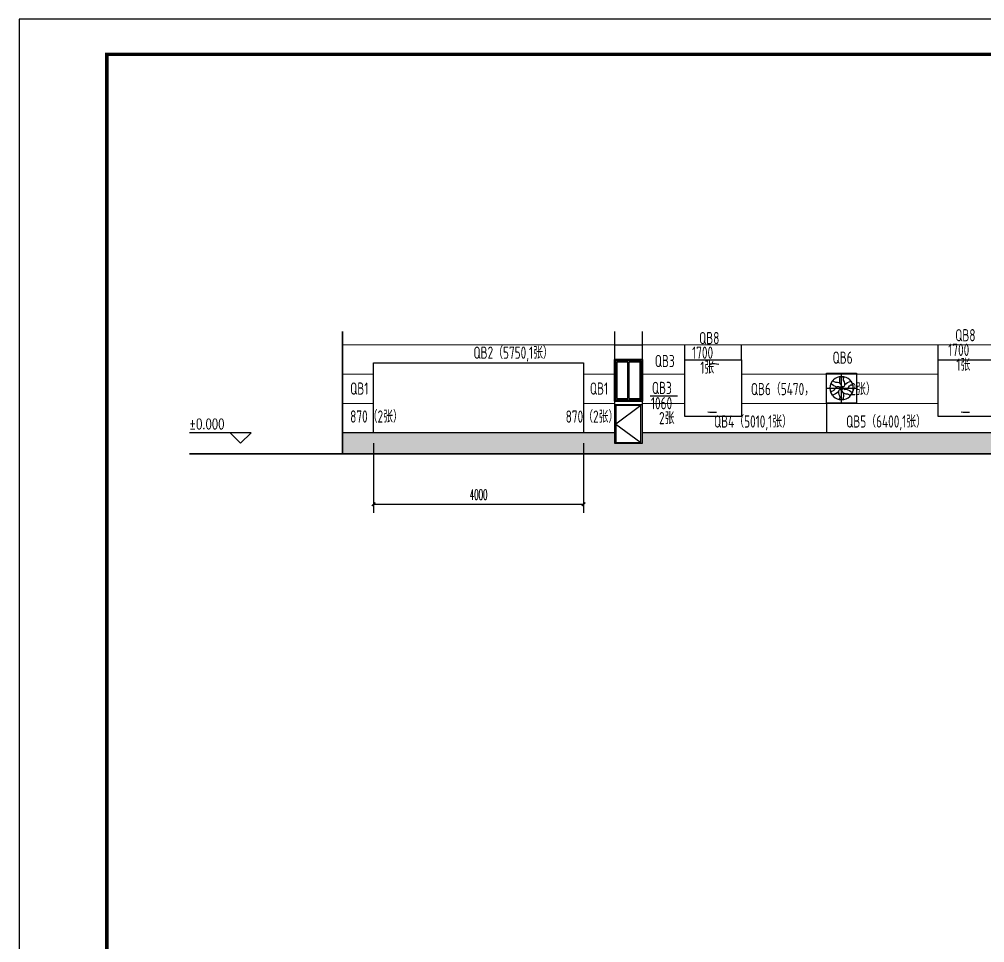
# Model space of a CAD drawing. Extents: x -472275 to 124489, y 67522 to 154054.
# Drawn here: x -472275 to -444680, y 101622 to 128031 of the extents above; entities that cross this region are included whole.
import ezdxf

# ---------------------------------------------------------------- set-up
doc = ezdxf.new("R2010")
doc.units = 0
doc.header["$LTSCALE"] = 1000
doc.header["$MEASUREMENT"] = 0
doc.linetypes.add('STRICHPUNKT', pattern=[25.4, 12.7, -6.35, 0, -6.35])
doc.layers.add('0_WALL PANEL', color=3, linetype='Continuous', lineweight=20)
for name, color, linetype in [('EM50', 253, 'Continuous'), ('MITTELLINIE', 3, 'STRICHPUNKT'), ('PUB_TEXT', 7, 'Continuous'), ('PUB_TITLE', 4, 'Continuous'), ('WALL', 7, 'Continuous'), ('建-标高', 3, 'Continuous'), ('建-立-门窗', 4, 'Continuous'), ('建-轴-标注', 3, 'Continuous')]:
    doc.layers.add(name, color=color, linetype=linetype)
doc.styles.add('_TCH_DIM_T3', font='SIMPLEX.shx', dxfattribs={"width": 0.5, "bigfont": 'GBCBIG.shx'})
doc.styles.add('A-STANDARD', font='SIMPLEX', dxfattribs={"bigfont": 'GBCBIG'})
doc.styles.add('TCCAD_Dimension', font='Tssdeng.shx', dxfattribs={"width": 0.7, "bigfont": 'hztxt.shx'})

# ---------------------------------------------------------------- blocks, each defined once
blk = doc.blocks.new('ELEVOPENINGLIB$SYSLIB$00000313')
for p, q in [((900, 2400), (0, 2400)), ((0, 2400), (0, 2000)), ((51.725, 2349.895), (51.725, 50.105)), ((848.275, 2349.895), (51.725, 2349.895)), ((848.275, 50.105), (848.275, 2349.895)), ((900, 2000), (900, 2400)), ((0, 2000), (0, 0)), ((900, 0), (900, 2000)), ((0, 0), (900, 0)), ((51.725, 50.105), (848.275, 50.105))]:
    blk.add_line(p, q)
at = {"color": 4}
for p, q in [((848.275, 2349.895), (51.725, 1200)), ((51.725, 1200), (848.275, 50.105))]:
    blk.add_line(p, q, dxfattribs=at)
blk = doc.blocks.new('ELEVOPENINGLIB$SYSLIB$00000163')
for p, q in [((0, 1500), (0, 0)), ((1200, 1500), (0, 1500)), ((50, 1450), (50, 50)), ((1150, 1450), (50, 1450)), ((100, 1400), (100, 100)), ((575, 1400), (100, 1400)), ((575, 100), (575, 1400)), ((625, 1400), (625, 100)), ((1100, 1400), (625, 1400)), ((1100, 100), (1100, 1400)), ((1150, 50), (1150, 1450)), ((1200, 0), (1200, 1500)), ((0, 0), (1200, 0)), ((50, 50), (1150, 50)), ((100, 100), (575, 100)), ((625, 100), (1100, 100))]:
    blk.add_line(p, q)
blk = doc.blocks.new('26寸风机')
at = {"color": 4}
blk.add_lwpolyline([(150554, 326941), (151409, 326941), (151409, 326086), (150554, 326086)], close=True, dxfattribs=at)
at = {"layer": 'EM50', "extrusion": (0, 0, -1)}
blk.add_circle((-150982, 326513), 333, dxfattribs=at)
for centre, radius, start, end in [((-150982, 326513), 328, 22.8151, 42.6914), ((-150844, 326784), 114, 283.8915, 334.7446), ((-151419, 326736), 489, 349.1582, 12.0925), ((-150982, 326513), 328, 82.8151, 102.6914), ((-151147, 326768), 114, 343.8915, 34.7446), ((-150678, 326530), 114, 223.8915, 274.7446), ((-151008, 327004), 489, 289.1581, 312.0924), ((-150804, 326446), 149, 133.8536, 168.6939), ((-150951, 326326), 149, 73.8536, 108.6934), ((-150834, 326634), 149, 193.8536, 228.6944), ((-151012, 326701), 149, 253.8536, 288.6936), ((-151129, 326393), 149, 13.8536, 48.6929), ((-151159, 326581), 149, 313.8536, 348.6934), ((-151393, 326246), 489, 49.1585, 72.0925), ((-150955, 326023), 489, 109.1583, 132.0925), ((-151285, 326497), 114, 43.8915, 94.7446), ((-150982, 326513), 328, 142.8151, 162.6914), ((-150982, 326513), 328, 322.8151, 342.6914), ((-150570, 326781), 489, 229.1581, 252.0925), ((-150816, 326259), 114, 163.8915, 214.7446), ((-150982, 326513), 328, 262.8151, 282.6914), ((-150544, 326291), 489, 169.1584, 192.0925), ((-151119, 326243), 114, 103.8915, 154.7446), ((-150982, 326513), 328, 202.8151, 222.6914)]:
    blk.add_arc(centre, radius, start, end, dxfattribs=at)
at = {"layer": 'EM50'}
for centre, start, end in [((150917, 326636), 330.2202, 39.9265), ((150908, 326397), 90.22, 159.9263), ((150844, 326519), 30.2202, 99.9265), ((151046, 326391), 150.2202, 219.9265), ((151055, 326630), 270.2199, 339.9262), ((151119, 326508), 210.2202, 279.9265)]:
    blk.add_arc(centre, 157, start, end, dxfattribs=at)
at = {"layer": 'MITTELLINIE'}
for p, q in [((150982, 326086), (150982, 326941)), ((150554, 326513), (151409, 326513))]:
    blk.add_line(p, q, dxfattribs=at)
blk = doc.blocks.new('_ArchTick')
at = {"color": 0, "linetype": 'ByBlock', "const_width": 0.4}
blk.add_lwpolyline([(-0.5, -0.5), (0.5, 0.5)], dxfattribs=at)

msp = doc.modelspace()

# ---------------------------------------------------------------- hatches: boundary and pattern name
at = {"layer": 'WALL'}
h = msp.add_hatch(dxfattribs=at)
h.set_pattern_fill('钢筋混凝土', color=9, scale=200)
h.set_pattern_definition([(45, (-803499, 222273.6), (-353.5534, 353.5534), []), (50, (-803499, 222273.6), (1434.5204, -125.5043), [150, -1650]), (355, (-803499, 222273.6), (-277.5027, 1504.3843), [120, -1320]), (100.4514, (-803379.5, 222263.1), (1157.0188, 1378.879), [127.4804, -1402.2842]), (46.1842, (-803499, 222673.6), (2134.482, -331.038), [225, -2475]), (96.6356, (-803321.1, 222646), (1869.325, 1948.236), [191.221, -2103.426]), (351.1842, (-803499, 222673.6), (1869.324, 1948.237), [180, -1980]), (21, (-803299, 222573.6), (1193.814, -805.2378), [150, -1650]), (326, (-803299, 222573.6), (486.6307, 1450.3), [120, -1320]), (71.4514, (-803199.5, 222506.5), (1680.4453, 645.061), [127.4804, -1402.2842]), (37.5, (-803499, 222273.6), (24.3197, 665.7877), [0, -1304, 0, -1340, 0, -1325]), (7.5, (-803499, 222273.6), (526.1391, 788.8234), [0, -764, 0, -1274, 0, -505]), (327.5, (-803945, 222273.6), (1067.6449, -45.10974), [0, -500, 0, -1560, 0, -2070]), (317.5, (-804145, 222273.6), (1166.3723, 200.21), [0, -650, 0, -1036, 0, -1470])])
h.paths.add_polyline_path([(-333174.7, 115604.9), (-333174.7, 116205), (-340944.7, 116205), (-340944.7, 115905), (-341744.7, 115905), (-341744.7, 116205), (-353134.7, 116205), (-353134.7, 115905), (-353934.7, 115905), (-353934.7, 116205), (-362391, 116205), (-362391, 115905), (-363305, 115905), (-363305, 116205), (-365324.7, 116205), (-365324.7, 115905), (-366124.7, 115905), (-366124.7, 116205), (-377514.7, 116205), (-377514.7, 115905), (-378314.7, 115905), (-378314.7, 116205), (-384144.5, 116205), (-384144.5, 115905), (-385058.5, 115905), (-385058.5, 116205), (-393515, 116205), (-393515, 115905), (-394315, 115905), (-394315, 116205), (-405705, 116205), (-405705, 115905), (-406505, 115905), (-406505, 116205), (-417895, 116205), (-417895, 115905), (-418695, 115905), (-418695, 116205), (-430085, 116205), (-430085, 115905), (-430885, 115905), (-430885, 116205), (-442275, 116205), (-442275, 115905), (-443075, 115905), (-443075, 116205), (-454465, 116205), (-454465, 115905), (-455265, 115905), (-455265, 116205), (-463035, 116205), (-463035, 115604.8)])

# ---------------------------------------------------------------- linework, layer by layer
at = {"color": 7}
for p, q in [((-455265, 119105), (-455265, 116205)), ((-454465, 116205), (-454465, 119105))]:
    msp.add_line(p, q, dxfattribs=at)
at = {"color": 3}
for p, q in [((-455265, 118725), (-454475, 118725)), ((-453247.7, 118294.8, 0), (-453247.7, 118725, 0)), ((-451627.7, 118294.8, 0), (-451627.7, 118725, 0)), ((-446012.3, 118294.8), (-446012.3, 118725)), ((-449197, 117055), (-449197, 116205)), ((-462146.2, 115905), (-462146.2, 113912)), ((-456146.2, 115905), (-456146.2, 113912)), ((-462146.2, 114162), (-456146.2, 114162))]:
    msp.add_line(p, q, dxfattribs=at)
msp.add_line((-454244, 117262.1), (-453459.5, 117262.1))
at = {"color": 4, "elevation": 0}
for points in [[(-455265, 118305), (-454465, 118305), (-454465, 117105), (-455265, 117105)], [(-453247.7, 118294.8), (-451627.7, 118294.8), (-451627.7, 116674.8), (-453247.7, 116674.8)], [(-454465, 117005), (-455265, 117005), (-455265, 115905), (-454465, 115905)]]:
    msp.add_lwpolyline(points, close=True, dxfattribs=at)
at = {"color": 4}
msp.add_lwpolyline([(-446012.3, 118294.8), (-444392.3, 118294.8), (-444392.3, 116674.8), (-446012.3, 116674.8)], close=True, dxfattribs=at)
at = {"layer": '0_WALL PANEL', "linetype": 'ByBlock'}
for p, q in [((-455265, 118725), (-463035, 118725)), ((-454475, 118725), (-443075, 118725)), ((-462146.2, 117885), (-463035, 117885)), ((-455265, 117885), (-456146.2, 117885)), ((-454465, 117885), (-453247.7, 117885)), ((-451627.7, 117885, 0), (-446012.3, 117885, 0)), ((-462146.2, 117045), (-463035, 117045)), ((-455265, 117045), (-456146.2, 117045)), ((-454465, 117045), (-453247.7, 117045)), ((-451627.7, 117045, 0), (-446012.3, 117045, 0))]:
    msp.add_line(p, q, dxfattribs=at)
at = {"layer": 'EM50', "extrusion": (0, 0, -1)}
for centre, start, end in [((452437.7, 117484.8, 0), 82.81513, 102.69143), ((452437.7, 117484.8, 0), 262.81512, 282.69141), ((445202.3, 117484.8), 262.81512, 282.69141)]:
    msp.add_arc(centre, 702.5, start, end, dxfattribs=at)
at = {"layer": 'PUB_TITLE'}
msp.add_lwpolyline([(-472274.7, 68631.2), (-325174.7, 68631.2), (-325174.7, 128031.2), (-472274.7, 128031.2)], close=True, dxfattribs=at)
at = {"layer": 'PUB_TITLE', "const_width": 100}
msp.add_lwpolyline([(-469774.7, 69631.2), (-326174.7, 69631.2), (-326174.7, 127031.2), (-469774.7, 127031.2)], close=True, dxfattribs=at)
at = {"layer": 'WALL', "color": 7, "const_width": 50}
for points in [[(-463035, 115605.1), (-463035, 119105)], [(-467410, 115605), (-436529.5, 115605), (-330226.8, 115605)]]:
    msp.add_lwpolyline(points, dxfattribs=at)
at = {"layer": '建-标高', "color": 3}
for p, q in [((-465650, 116205, 0), (-467410, 116205, 0)), ((-465950, 115905, 0), (-466250, 116205, 0)), ((-465950, 115905, 0), (-465650, 116205, 0))]:
    msp.add_line(p, q, dxfattribs=at)
at = {"layer": '建-轴-标注', "color": 0}
for p, q in [((-463035, 116205), (-463035, 119005)), ((-455265, 116205), (-463035, 116205)), ((-443075, 116205), (-454465, 116205))]:
    msp.add_line(p, q, dxfattribs=at)
at = {"layer": '建-轴-标注', "color": 5}
msp.add_lwpolyline([(-462146.2, 118205), (-456146.2, 118205), (-456146.2, 116205), (-462146.2, 116205)], close=True, dxfattribs=at)

# ---------------------------------------------------------------- block references
at = {"color": 4}
msp.add_blockref('26寸风机', (-599751, -209031), dxfattribs=at)
at = {"color": 3, "xscale": 100, "yscale": 100, "zscale": 100, "rotation": 180}
msp.add_blockref('_ArchTick', (-462146.2, 114162), dxfattribs=at)
at = {"color": 3, "xscale": 100, "yscale": 100, "zscale": 100}
msp.add_blockref('_ArchTick', (-456146.2, 114162), dxfattribs=at)
at = {"layer": '建-立-门窗', "color": 4, "xscale": 0.6666666666666666, "yscale": 0.8000000000000114}
msp.add_blockref('ELEVOPENINGLIB$SYSLIB$00000163', (-455265, 117105), dxfattribs=at)
at = {"layer": '建-立-门窗', "color": 7, "xscale": 0.8888888888888888, "yscale": 0.4583333333333333}
msp.add_blockref('ELEVOPENINGLIB$SYSLIB$00000313', (-455265, 115905), dxfattribs=at)

# ---------------------------------------------------------------- texts
at = {"color": 7, "insert": (-459146.2, 114437), "char_height": 297.5, "attachment_point": 5, "style": '_TCH_DIM_T3'}
msp.add_mtext('\\A1;4000', dxfattribs=at)
at = {"layer": 'PUB_TEXT', "style": 'TCCAD_Dimension', "width": 0.7}
for s, p in [('QB8', (-452842.9, 118738.8)), ('QB8', (-445522, 118820.9)), ('QB2（5750,1张）', (-459293.2, 118321.4)), ('1700', (-453042.7, 118320.6)), ('1700', (-445721.9, 118402.7)), ('QB3', (-454108.9, 118083.5)), ('QB6', (-449027.3, 118178.9)), ('1张', (-452810.2, 117894.2)), ('1张', (-445489.3, 117976.3)), ('QB1', (-462817.3, 117295)), ('QB1', (-455964.4, 117295)), ('QB3', (-454191.6, 117312.9)), ('QB6（5470，       2张）', (-451363.2, 117280.5)), ('1060', (-454220.5, 116876.2)), ('870（2张）', (-462817.3, 116495.9)), ('870（2张）', (-456657.1, 116492.7)), ('2张', (-453987.9, 116449.8)), ('QB4（5010,1张）', (-452417.8, 116353.3)), ('QB5（6400,1张）', (-448639.7, 116353.3))]:
    msp.add_text(s, height=350, dxfattribs=at).set_placement(p)
at = {"layer": '建-标高', "color": 7, "style": 'A-STANDARD', "width": 0.705882}
msp.add_text('%%P0.000', height=297.5, dxfattribs=at).set_placement((-467420, 116310, 50094.6))

doc.saveas('drawing.dxf')
